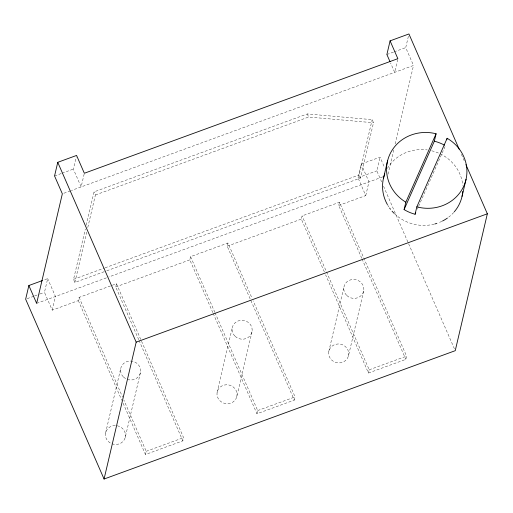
<?xml version="1.0" encoding="UTF-8"?>
<svg xmlns="http://www.w3.org/2000/svg" width="513" height="513" viewBox="0 0 513 513"><rect width="100%" height="100%" fill="white"/><g stroke="black" fill="none" stroke-linecap="round" stroke-linejoin="round"><path stroke-width="0.38" stroke-dasharray="2.56 1.92" d="M110.487 285.933L79.092 297.405L78.342 300.612L52.236 310.153L44.464 292.333L47.677 278.642L43.163 280.297M408.399 36.243L405.725 47.626L413.51 65.465L81.144 186.924L73.372 169.098L76.213 156.959M84.164 174.022L81.144 186.924L71.365 190.509M52.236 310.153L55.449 296.476L47.677 278.642M104.197 271.717L74.892 282.432L73.545 279.335L85.344 229.029M86.255 225.162L94.059 191.875L307.3 113.944L372.156 119.664L373.502 122.754L360.536 178.03L104.947 271.448M74.892 282.432L86.691 232.12M87.781 227.477L95.405 194.972L94.059 191.875M138.728 339.721L115.714 286.953L116.464 283.747L111.231 285.658M105.563 433.087L120.844 367.917M125.191 437.615A10.08 9.446 13.2 0 0 112.719 425.828A10.08 9.446 13.2 0 0 108.442 441.622A10.08 9.446 13.2 0 0 125.191 437.615L140.472 372.444M212.837 312.635L189.829 259.867L190.579 256.66L227.952 243.002L251.921 297.963M116.464 283.747L183.583 437.653L182.833 440.859L145.461 454.518L146.211 451.312L123.838 400.005M213.158 313.366L256.942 413.767L294.315 400.108L227.201 246.208L227.952 243.002M217.121 392.31L232.402 327.14M236.749 396.838A10.08 9.446 13.2 0 0 224.277 385.051A10.08 9.446 13.2 0 0 220.006 400.845A10.08 9.446 13.2 0 0 236.749 396.838L252.03 331.667M324.344 271.877L301.336 219.109L302.086 215.902L339.459 202.244L406.578 356.15L405.828 359.356L368.456 373.015L325.627 274.808M256.942 413.767L257.699 410.56L215.191 313.09M361.723 258.219L338.708 205.45L339.459 202.244M294.315 400.108L295.071 396.902L253.204 300.894M338.708 205.45L365.75 195.568L357.978 177.748L361.19 164.057L380.03 157.17L384.705 167.879M360.536 178.03L359.19 174.939L372.156 119.664M328.788 351.501L344.076 286.331M365.75 195.568L368.969 181.891L361.19 164.057M397.684 59.437L394.664 72.339L390.617 63.067M381.621 181.871L376.824 170.861L380.03 157.17M387.995 174.24L393.83 149.379M395.106 143.941L413.51 65.465M348.417 356.028A10.08 9.446 13.2 0 0 335.944 344.242A10.08 9.446 13.2 0 0 331.674 360.036A10.08 9.446 13.2 0 0 348.417 356.028L363.704 290.858M368.456 373.015L369.206 369.809L302.086 215.902M417.351 209.157L418.319 206.963M418.64 206.239L445.412 145.698A40.315 37.782 13.2 0 0 445.098 145.512M63.843 193.266L70.614 190.785M36.641 303.363L108.083 277.238M54.558 175.972L61.329 173.497M62.079 173.221L73.372 169.098M386.885 54.513L393.407 52.127M394.131 51.864L405.725 47.626M95.405 194.972L308.646 117.035L373.502 122.754M73.545 279.335L104.351 268.075M105.101 267.805L359.19 174.939M27.157 298.662L33.929 296.187M34.679 295.911L39.193 294.257M39.95 293.987L44.464 292.333M357.978 177.748L376.824 170.861M382.743 176.87L108.833 276.969M115.714 286.953L189.829 259.867M227.201 246.208L301.336 219.109M146.211 451.312L183.583 437.653M257.699 410.56L295.071 396.902M369.206 369.809L406.578 356.15M461.424 154.336L464.303 160.947M383.544 186.277L454.601 349.212M307.3 113.944L308.646 117.035M362.037 258.95L405.828 359.356M190.579 256.66L214.87 312.359M139.042 340.452L182.833 440.859M79.092 297.405L122.562 397.075M78.342 300.612L121.805 400.281M123.088 403.212L145.461 454.518M453.736 212.44A40.315 37.782 13.2 0 1 448.695 217.121M441.917 221.308A40.315 37.782 13.2 0 1 438.173 222.899M434.255 224.11A40.315 37.782 13.2 0 1 394.811 213.998M388.822 206.912A40.315 37.782 13.2 0 1 387.757 205.206M387.45 168.373A40.315 37.782 13.2 0 1 427.226 149.943M431.754 150.796A40.315 37.782 13.2 0 1 462.764 185.308M123.575 377.106A10.08 9.446 13.2 0 0 140.318 373.098A10.08 9.446 13.2 0 0 127.846 361.312A10.08 9.446 13.2 0 0 123.575 377.106M235.134 336.336A10.08 9.446 13.2 0 0 251.883 332.328A10.08 9.446 13.2 0 0 239.411 320.542A10.08 9.446 13.2 0 0 235.134 336.336M346.807 295.52A10.08 9.446 13.2 0 0 363.55 291.512A10.08 9.446 13.2 0 0 351.078 279.726A10.08 9.446 13.2 0 0 346.807 295.52"/><path stroke-width="0.77" d="M42.406 280.566L28.863 285.523L25.65 299.207L104.068 479.033L455.243 350.68L487.35 213.793L465.907 164.615M459.18 149.2L408.932 33.967L390.085 40.854L397.857 58.674L84.344 173.259L76.572 155.439L57.757 162.32L54.558 175.972L62.336 193.818L36.641 303.363L28.863 285.523M104.068 479.033L136.176 342.139L57.757 162.32M390.085 40.854L386.885 54.513L389.995 61.643M383.41 178.595L387.597 160.749M415.742 212.799L415.094 214.261A40.315 37.782 13.2 0 1 404.09 209.593L405.828 202.186L436.082 133.771A40.315 37.782 13.2 0 0 389.585 154.932A40.315 37.782 13.2 0 0 405.828 202.186M415.094 214.261L416.832 206.854L447.15 138.286A40.315 37.782 13.2 0 1 463.893 185.841A40.315 37.782 13.2 0 1 416.832 206.854M404.09 209.593L434.344 141.184L436.082 133.771M446.804 139.767L447.15 138.286M462.046 196.383L466.06 179.281M136.176 342.139L487.35 213.793M462.803 191.336A40.315 37.782 13.2 0 1 454.236 211.869M447.426 218.057A40.315 37.782 13.2 0 1 442.52 221.013M436.884 223.347A40.315 37.782 13.2 0 1 434.921 223.937M394.24 213.446A40.315 37.782 13.2 0 1 392.06 211.151M390.534 209.298A40.315 37.782 13.2 0 1 389.579 208.015M387.424 204.629A40.315 37.782 13.2 0 1 384.801 173.926M434.344 141.184A40.315 37.782 13.2 0 1 444.463 145.16"/></g></svg>
